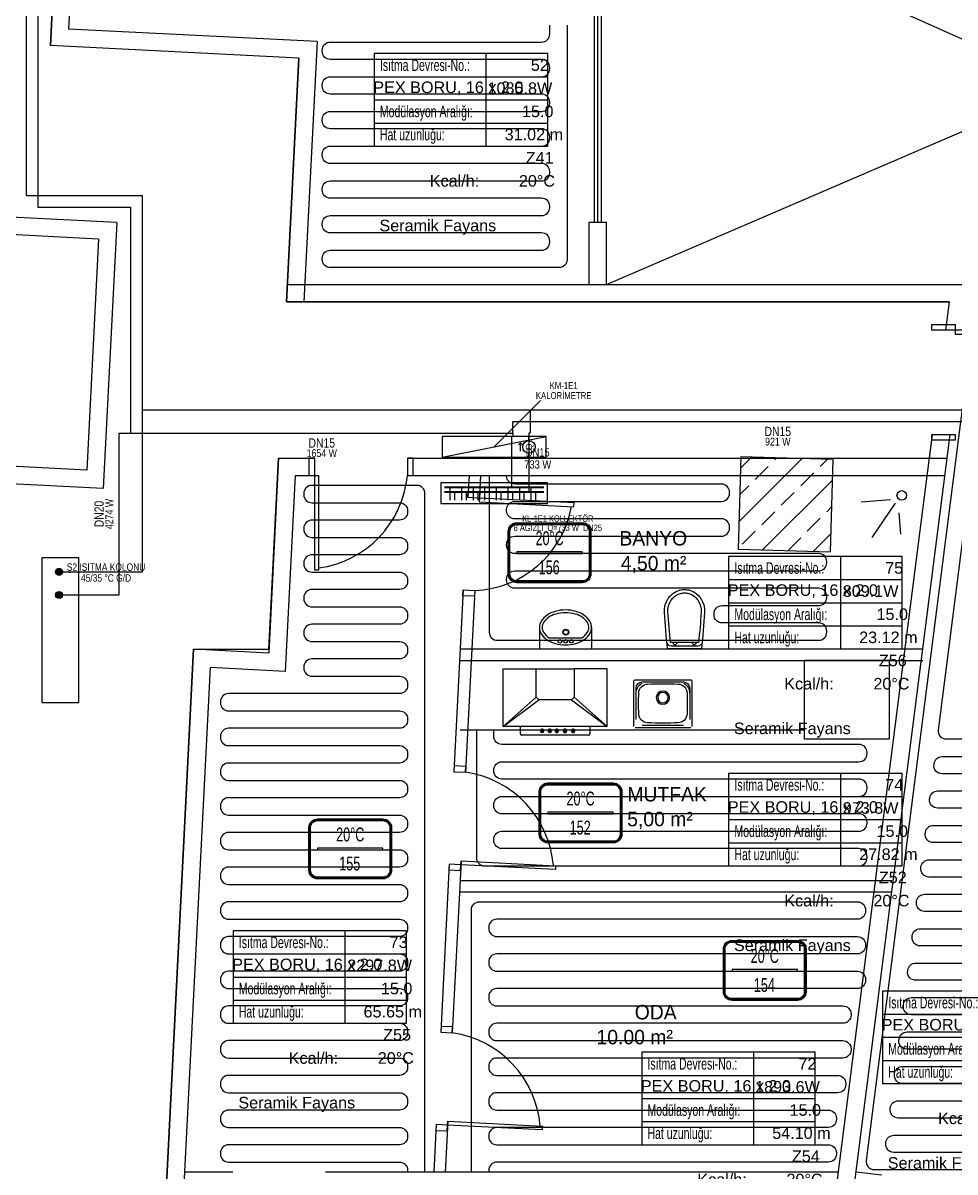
# Model space of a CAD drawing. Header units: centimetres. Extents: x 247996 to 315152, y -468471 to -440326.
# Drawn here: x 285322 to 286127, y -446319 to -445326 of the extents above; entities that cross this region are included whole.
import ezdxf
from ezdxf.enums import TextEntityAlignment as Align

# ---------------------------------------------------------------- set-up
doc = ezdxf.new("R2010")
doc.units = ezdxf.units.CM
doc.linetypes.add('ISITMA DONUS HATTI', pattern=[1.66, 1.57, -0.02, -0.07])
for name, color, linetype in [('SCOTT-MKDU0', 50, 'CONTINUOUS'), ('SCOTT-MTY-ISIKAYBIMAHAL', 2, 'CONTINUOUS'), ('SCOTT-MTY-KALORIMETRE', 6, 'Continuous'), ('SCOTT-MTY-KOLLETÖR', 7, 'CONTINUOUS'), ('SCOTT-MTY-PEX-BORU', 1, 'CONTINUOUS'), ('SCOTT-MTY-RADYATÖR', 2, 'CONTINUOUS'), ('SCOTT-MTY-SAYAC', 3, 'Continuous'), ('SCOTT-MTY-TES-SAFT', 8, 'Continuous'), ('SCOTT-MTY-VANA', 1, 'Continuous')]:
    doc.layers.add(name, color=color, linetype=linetype)
for name, color, linetype, lineweight in [('SCOTT-MTY-ISITMA-CAP', 41, 'CONTINUOUS', 30), ('SCOTT-MTY-ISITMA-DONUS-BORU', 30, 'ISITMA DONUS HATTI', 30), ('SCOTT-MTY-ISITMA-GIDIS-BORU', 10, 'CONTINUOUS', 30)]:
    doc.layers.add(name, color=color, linetype=linetype, lineweight=lineweight)
doc.styles.add('MtXpl_Comic_Sans_MS', font='comic.ttf')
doc.styles.add('MTYCAPLT', font='arial.ttf')
doc.styles.add('ROTAS', font='arial.ttf')

# ---------------------------------------------------------------- blocks, each defined once
blk = doc.blocks.new('T-KOLON-T')
blk.add_hatch(color=7).paths.add_polyline_path([(3, 0), (2.77, 1.15), (2.12, 2.12), (1.15, 2.77), (0, 3), (-1.15, 2.77), (-2.12, 2.12), (-2.77, 1.15), (-3, 0), (-2.77, -1.15), (-2.12, -2.12), (-1.15, -2.77), (0, -3), (1.15, -2.77), (2.12, -2.12), (2.77, -1.15)])
blk.add_circle((0, 0), 3)
blk = doc.blocks.new('T-DOLAP')
blk.add_line((-45, -9), (45, 9))
blk.add_lwpolyline([(-45, -9), (45, -9), (45, 9), (-45, 9)], close=True)
blk = doc.blocks.new('T-KALORIMETRE')
for p, q in [((-10, 0), (-6, 0)), ((6, 0), (10, 0))]:
    blk.add_line(p, q)
blk.add_lwpolyline([(-4, 8), (4, 8), (2, 10), (4, 8), (2, 6)])
blk.add_circle((0, 0), 6)
at = {"style": 'ROTAS'}
blk.add_text('Q', height=6, dxfattribs=at).set_placement((0, 0), align=Align.MIDDLE_CENTER)
blk = doc.blocks.new('MTY-RADYATOR MAHAL0')
at = {"layer": 'SCOTT-MTY-ISIKAYBIMAHAL', "color": 2}
for points in [[(-35.71, 18.44), (-35.71, -18.44, 0.414214), (-28.21, -25.94), (28.21, -25.94, 0.414214), (35.71, -18.44), (35.71, 18.44, 0.414214), (28.21, 25.94), (-28.21, 25.94, 0.414214)], [(-34.21, 18.44), (-34.21, -18.44, 0.414214), (-28.21, -24.44), (28.21, -24.44, 0.414214), (34.21, -18.44), (34.21, 18.44, 0.414214), (28.21, 24.44), (-28.21, 24.44, 0.414214)]]:
    blk.add_lwpolyline(points, format="xyb", close=True, dxfattribs=at)
at = {"layer": 'SCOTT-MTY-ISIKAYBIMAHAL', "color": 4}
for points in [[(-35.21, 18.44), (-35.21, -18.44, 0.414214), (-28.21, -25.44), (28.21, -25.44, 0.414214), (35.21, -18.44), (35.21, 18.44, 0.414214), (28.21, 25.44), (-28.21, 25.44, 0.414214)], [(-34.71, 18.44), (-34.71, -18.44, 0.414214), (-28.21, -24.94), (28.21, -24.94, 0.414214), (34.71, -18.44), (34.71, 18.44, 0.414214), (28.21, 24.94), (-28.21, 24.94, 0.414214)]]:
    blk.add_lwpolyline(points, format="xyb", close=True, dxfattribs=at)
at = {"layer": 'SCOTT-MTY-ISIKAYBIMAHAL', "color": 2}
blk.add_lwpolyline([(-28.21, 0.75), (28.21, 0.75), (28.21, -0.75), (-28.21, -0.75)], close=True, dxfattribs=at)
at = {"layer": 'SCOTT-MTY-ISIKAYBIMAHAL', "color": 1, "style": 'MTYCAPLT', "width": 0.65}
for tag, p in [('MAHAL_001', (-14.86, 29.85)), ('NO_001', (-8.34, 6.72))]:
    blk.add_attdef(tag, p, '', height=12, rotation=359.99998, dxfattribs=at)
at = {"layer": 'SCOTT-MTY-ISIKAYBIMAHAL', "color": 4, "style": 'MTYCAPLT', "width": 0.65}
for tag, p in [('DERECE_001', (-22.83, -18.47)), ('ISIKAYBI_001', (-22.73, -41.1))]:
    blk.add_attdef(tag, p, '', height=12, rotation=359.99998, dxfattribs=at)
blk.add_attdef('ALAN', text='', height=12, rotation=359.99998, dxfattribs=at).set_placement((0, -50), align=Align.MIDDLE_CENTER)
blk = doc.blocks.new('MTY-ETIKET')
at = {"layer": 'SCOTT-MTY-RADYATÖR'}
for p, q in [((2.687, 0), (2.687, 8)), ((-7, 6), (8, 6)), ((-7, 4), (8, 4)), ((-7, 2), (8, 2))]:
    blk.add_line(p, q, dxfattribs=at)
blk.add_lwpolyline([(8, 0), (8, 8), (-7, 8), (-7, 0)], close=True, dxfattribs=at)
at = {"layer": 'SCOTT-MTY-RADYATÖR', "style": 'MTYCAPLT', "width": 0.65}
for s, p in [('Isıtma Devresi-No.:', (-6.5, 7)), ('Modülasyon Aralığı:', (-6.5, 3)), ('Hat uzunluğu:', (-6.5, 1))]:
    blk.add_text(s, height=1, rotation=359.99998, dxfattribs=at).set_placement(p, align=Align.MIDDLE_LEFT)
for tag, p in [('NO1_001', (5.8, 6.5)), ('AR_001', (6.25, 2.5)), ('UZ_001', (6.312, 0.509))]:
    blk.add_attdef(tag, p, '', height=1, rotation=359.99998, dxfattribs=at)
at = {"layer": 'SCOTT-MTY-RADYATÖR', "color": 2, "style": 'MTYCAPLT', "width": 0.65}
for tag, p in [('BORU_001', (-7.069, 4.59)), ('YER_001', (2.898, 4.5))]:
    blk.add_attdef(tag, p, '', height=1, dxfattribs=at)

msp = doc.modelspace()

# ---------------------------------------------------------------- linework, layer by layer
at = {"layer": 'SCOTT-MKDU0', "color": 8, "ltscale": 0.03}
for p, q in [((285402.03, -444230.95), (285345.55, -445345.03)), ((285345.55, -445345.03), (285402.03, -444230.95)), ((285367.84, -445201.67), (285361.29, -445330.81)), ((285826.1, -445551.67), (286638.44, -445201.67)), ((286605.92, -445551.67), (285826.1, -445201.67)), ((285815.6, -445497.83), (285815.6, -445226.15)), ((285818.6, -445497.83), (285818.6, -445226.15)), ((285821.6, -445497.83), (285821.6, -445226.15)), ((285576.01, -445341.69), (285361.29, -445330.81)), ((285560.27, -445355.91), (285345.55, -445345.03)), ((285560.27, -445355.91), (285345.55, -445345.03)), ((285576.01, -445341.69), (285564.61, -445566.67)), ((285560.27, -445355.91), (285549.59, -445566.67)), ((285549.59, -445566.67), (285560.27, -445355.91)), ((285402.87, -445498.13), (285188.15, -445487.24)), ((285402.87, -445498.13), (285391.23, -445727.83)), ((285811.1, -445551.67), (285811.1, -445497.83)), ((285811.1, -445551.67), (285811.1, -445497.83)), ((285811.1, -445551.67), (285811.1, -445497.83)), ((285811.1, -445497.83), (285826.1, -445497.83)), ((285826.1, -445551.67), (285826.1, -445497.83)), ((285826.1, -445551.67), (285826.1, -445497.83)), ((285826.1, -445551.67), (285826.1, -445497.83)), ((285387.13, -445512.35), (285187.39, -445502.22)), ((285387.13, -445512.35), (285377, -445712.09)), ((285550.35, -445551.67), (286605.92, -445551.67)), ((285549.59, -445566.67), (286122.32, -445566.67)), ((286122.32, -445566.67), (285549.59, -445566.67)), ((286119.2, -445591.17), (286122.32, -445566.67)), ((286119.2, -445591.17), (286122.32, -445566.67)), ((285935.71, -447149.56), (286122.84, -445681.17)), ((286096.83, -445766.67), (286107.73, -445681.17)), ((286105.12, -445701.67), (286107.73, -445681.17)), ((285377, -445712.09), (285177.26, -445701.96)), ((285542.74, -445701.67), (285534.2, -445870.25)), ((285534.36, -445866.96), (285542.74, -445701.67)), ((285542.74, -445701.67), (285573.95, -445701.67)), ((285542.74, -445701.67), (285573.95, -445701.67)), ((285653.95, -445701.67), (286120.23, -445701.67)), ((285653.95, -445701.67), (286105.12, -445701.67)), ((285941.95, -445700.52), (285939.66, -445780.49)), ((285940.34, -445756.67), (285994.97, -445702.04)), ((285941.66, -445710.45), (285951.32, -445700.79)), ((286021.91, -445702.81), (285941.95, -445700.52)), ((285971.36, -445703.2), (285973.14, -445701.42)), ((286010.65, -445708.81), (286016.79, -445702.67)), ((286019.62, -445782.78), (286021.91, -445702.81)), ((285391.23, -445727.83), (285176.5, -445716.95)), ((285557, -445716.67), (285548.42, -445885.99)), ((285557, -445716.67), (285577.26, -445716.67)), ((285653.95, -445716.67), (286118.32, -445716.67)), ((285707.2, -445716.67), (285706.23, -445735.75)), ((285717.21, -445716.67), (285716.05, -445739.56)), ((285954.52, -445720.04), (285965.75, -445708.81)), ((285993.81, -445725.65), (286005.04, -445714.43)), ((285941, -445733.56), (285948.91, -445725.65)), ((285960.82, -445781.1), (286021.41, -445720.5)), ((285976.97, -445742.49), (285988.2, -445731.26)), ((286016.26, -445748.1), (286020.75, -445743.62)), ((286071.46, -445737.84), (286046.09, -445739.8)), ((286075.36, -445740.63), (286055.15, -445770.21)), ((285960.13, -445759.33), (285971.36, -445748.1)), ((285999.42, -445764.94), (286010.65, -445753.71)), ((286078.6, -445749.05), (286080.02, -445767.42)), ((285921.16, -447145.02), (286096.83, -445766.67)), ((285943.3, -445776.16), (285954.52, -445764.94)), ((286004.47, -445782.35), (286020.08, -445766.73)), ((285982.64, -445781.72), (285993.81, -445770.55)), ((285939.66, -445780.49), (286019.62, -445782.78)), ((285702.18, -445815.64), (285694.21, -445972.74)), ((285712.17, -445816.15), (285704.2, -445973.25)), ((285768.05, -445848.02), (285768.05, -445866.67)), ((285813.08, -445848.02), (285813.08, -445866.67)), ((285776.51, -445857.04), (285804.61, -445857.04)), ((285469.28, -445866.96), (285411.75, -447001.89)), ((285418.8, -446862.67), (285469.28, -445866.96)), ((285534.2, -445870.25), (285469.28, -445866.96)), ((285469.28, -445866.96), (285534.36, -445866.96)), ((285699.59, -445866.67), (286099.2, -445866.67)), ((285768.05, -445866.67), (285813.08, -445866.67)), ((285483.5, -445882.7), (285426.53, -447006.5)), ((285548.42, -445885.99), (285483.5, -445882.7)), ((285699.59, -445876.67), (286099.2, -445876.67)), ((285736.66, -445883.74), (285765.16, -445883.74)), ((285736.66, -445933.74), (285736.66, -445883.74)), ((285826.66, -445883.74), (285798.16, -445883.74)), ((285826.66, -445933.74), (285826.66, -445883.74)), ((286070.44, -445876.67), (285996.82, -445876.67)), ((285996.82, -445876.67), (285996.82, -445944.36)), ((286070.44, -445944.36), (286070.44, -445876.67)), ((285849.72, -445933.75), (285849.72, -445894.32)), ((285850.72, -445893.32), (285898.72, -445893.32)), ((285856.87, -445895.17), (285892.57, -445895.17)), ((285899.72, -445894.32), (285899.72, -445933.75)), ((285851.57, -445927.6), (285851.57, -445900.47)), ((285897.87, -445900.47), (285897.87, -445927.6)), ((285765.16, -445908.24), (285736.66, -445933.74)), ((285736.66, -445933.74), (285767.66, -445910.74)), ((285795.66, -445910.74), (285826.66, -445933.74)), ((285826.66, -445933.74), (285798.16, -445908.24)), ((285826.66, -445933.74), (285736.66, -445933.74)), ((285751.64, -445940.04), (285751.64, -445933.74)), ((285770.11, -445935.79), (285770.11, -445938.36)), ((285770.11, -445935.79), (285770.72, -445935.79)), ((285770.72, -445935.79), (285770.72, -445938.36)), ((285776.69, -445935.79), (285776.69, -445938.36)), ((285776.69, -445935.79), (285777.31, -445935.79)), ((285777.31, -445935.79), (285777.31, -445938.36)), ((285782.84, -445935.79), (285782.84, -445938.36)), ((285782.84, -445935.79), (285783.46, -445935.79)), ((285783.46, -445935.79), (285783.46, -445938.36)), ((285789.83, -445935.79), (285789.83, -445938.36)), ((285789.83, -445935.79), (285790.45, -445935.79)), ((285790.45, -445935.79), (285790.45, -445938.36)), ((285796.83, -445935.79), (285796.83, -445938.36)), ((285796.83, -445935.79), (285797.45, -445935.79)), ((285797.45, -445935.79), (285797.45, -445938.36)), ((285811.64, -445933.74), (285811.64, -445940.04)), ((285898.72, -445934.75), (285850.72, -445934.75)), ((285892.57, -445932.9), (285856.87, -445932.9)), ((285699.59, -445936.67), (285996.82, -445936.67)), ((285810.64, -445941.04), (285752.64, -445941.04)), ((285770.11, -445938.36), (285770.11, -445938.87)), ((285770.72, -445938.87), (285770.11, -445938.87)), ((285770.72, -445938.36), (285770.72, -445938.87)), ((285776.69, -445938.36), (285776.69, -445938.87)), ((285777.31, -445938.87), (285776.69, -445938.87)), ((285777.31, -445938.36), (285777.31, -445938.87)), ((285782.84, -445938.36), (285782.84, -445938.87)), ((285782.84, -445938.87), (285783.46, -445938.87)), ((285783.46, -445938.36), (285783.46, -445938.87)), ((285789.83, -445938.36), (285789.83, -445938.86)), ((285789.83, -445938.87), (285790.45, -445938.87)), ((285790.45, -445938.36), (285790.45, -445938.87)), ((285796.83, -445938.36), (285796.83, -445938.86)), ((285796.83, -445938.87), (285797.45, -445938.87)), ((285797.45, -445938.36), (285797.45, -445938.87)), ((285996.82, -445944.36), (286070.44, -445944.36)), ((285690.16, -446052.64), (285682.8, -446197.88)), ((285700.32, -446049.84), (285692.79, -446198.38)), ((285699.59, -446066.67), (286072.44, -446066.67)), ((285699.59, -446076.67), (286072.44, -446076.67)), ((285678.75, -446277.77), (285676.67, -446318.79)), ((285688.91, -446274.97), (285686.66, -446319.29)), ((285503.09, -446318.79), (285461.39, -446318.79)), ((286026.46, -446318.79), (285583.09, -446318.79)), ((286063.93, -446321.63), (286041.59, -446318.79))]:
    msp.add_line(p, q, dxfattribs=at)
for points in [[(286107.09, -445591.17), (286107.09, -445586.17), (286127.09, -445586.17), (286127.09, -445591.17), (286107.09, -445591.17)], [(286107.09, -445686.17), (286107.09, -445681.17), (286127.09, -445681.17), (286127.09, -445686.17), (286107.09, -445686.17)], [(285573.95, -445701.67), (285568.95, -445701.67), (285568.95, -445716.67), (285573.95, -445716.67), (285573.95, -445701.67)], [(285658.95, -445701.67), (285653.95, -445701.67), (285653.95, -445716.67), (285658.95, -445716.67), (285658.95, -445701.67)], [(285706.23, -445735.75), (285706.48, -445730.75), (285716.47, -445731.26), (285716.22, -445736.25), (285706.23, -445735.75)], [(285701.93, -445820.64), (285702.18, -445815.64), (285712.17, -445816.15), (285711.91, -445821.14), (285701.93, -445820.64)], [(285694.44, -445967.75), (285694.19, -445972.74), (285704.18, -445973.25), (285704.43, -445968.25), (285694.44, -445967.75)], [(285690.14, -446052.64), (285689.88, -446057.63), (285699.87, -446058.14), (285700.13, -446053.15), (285690.14, -446052.64)], [(285683.03, -446192.88), (285682.78, -446197.87), (285692.76, -446198.38), (285693.02, -446193.39), (285683.03, -446192.88)], [(285678.72, -446277.77), (285678.47, -446282.77), (285688.46, -446283.27), (285688.71, -446278.28), (285678.72, -446277.77)]]:
    msp.add_lwpolyline(points, dxfattribs=at)
for points in [[(286127.09, -445591.17), (286127.09, -445594.49), (286208.96, -445594.49), (286208.96, -445591.17)], [(285573.95, -445716.67), (285577.26, -445716.67), (285577.26, -445798.54), (285573.95, -445798.54)], [(285716.22, -445736.25), (285716.05, -445739.56), (285797.81, -445743.71), (285797.98, -445740.4)], [(285700.13, -446053.15), (285700.29, -446049.84), (285782.06, -446053.98), (285781.89, -446057.29)], [(285688.71, -446278.28), (285688.88, -446274.97), (285770.64, -446279.11), (285770.47, -446282.42)]]:
    msp.add_lwpolyline(points, close=True, dxfattribs=at)
for points in [[(285878.81, -445866.67, -0.01664), (285876.2, -445834.84, -0.351622), (285888.98, -445815.92, -0.068714), (285893.41, -445815.31, -0.068714), (285897.83, -445815.92, -0.351622), (285910.61, -445834.84, -0.01664), (285908, -445866.67)], [(285881.39, -445861.1, -0.016866), (285879.07, -445834.65, -0.351778), (285889.8, -445818.68, -0.068022), (285893.41, -445818.19, -0.068022), (285897.01, -445818.68, -0.351778), (285907.74, -445834.65, -0.016866), (285905.43, -445861.1)]]:
    msp.add_lwpolyline(points, format="xyb", close=True, dxfattribs=at)
msp.add_lwpolyline([(285908.28, -445861.22, -0.389191), (285904.93, -445864.29), (285893.41, -445864.29), (285881.88, -445864.29, -0.389191), (285878.54, -445861.22, -0.389191)], format="xyb", dxfattribs=at)
for centre, radius in [((286081.11, -445733.93, 51), 4.14), ((285790.81, -445852.13), 2.52), ((285790.81, -445852.13), 2.12), ((285785.71, -445860.07), 1.56), ((285790.76, -445860.07), 1.56), ((285795.68, -445860.07), 1.56)]:
    msp.add_circle(centre, radius, dxfattribs=at)
for centre, radius, start, end in [((285565.38, -445708.44), 88.95, 277.67474, 354.69191), ((285708.43, -445727.28), 88.95, 272.40591, 349.42308), ((285788.05, -445857.35), 24.08, 105.51757, 123.83466), ((285788.05, -445857.35), 21.68, 105.51757, 123.83466), ((285790.56, -445866.4), 33.47, 90, 105.51757), ((285790.56, -445866.4), 31.07, 90, 105.51757), ((285790.56, -445866.4), 33.47, 74.48243, 90), ((285790.56, -445866.4), 31.07, 74.48243, 90), ((285793.08, -445857.35), 21.68, 56.16534, 74.48243), ((285793.08, -445857.35), 24.08, 56.16534, 74.48243), ((285778.38, -445848.02), 10.33, 148.28659, 180), ((285784.22, -445851.63), 17.19, 123.83466, 148.28659), ((285778.38, -445848.02), 7.93, 148.28659, 180), ((285784.22, -445851.63), 14.8, 123.83466, 148.28659), ((285796.91, -445851.63), 14.8, 31.71341, 56.16534), ((285796.91, -445851.63), 17.19, 31.71341, 56.16534), ((285802.75, -445848.02), 7.93, 0, 31.71341), ((285802.75, -445848.02), 10.33, 0, 31.71341), ((285778.38, -445848.02), 10.33, 180, 211.71341), ((285784.22, -445844.41), 17.19, 211.71341, 236.16534), ((285778.38, -445848.02), 7.93, 180, 211.71341), ((285784.22, -445844.41), 14.8, 211.71341, 238.62326), ((285796.91, -445844.41), 14.8, 301.37674, 328.28659), ((285796.91, -445844.41), 17.19, 303.83466, 328.28659), ((285802.75, -445848.02), 7.93, 328.28659, 0), ((285802.75, -445848.02), 10.33, 328.28659, 0), ((285788.05, -445838.69), 24.08, 236.16534, 254.48243), ((285790.56, -445829.64), 33.47, 254.48243, 270), ((285790.56, -445829.64), 33.47, 270, 285.51757), ((285793.08, -445838.69), 24.08, 285.51757, 303.83466), ((285885.1, -445861.1), 1.78, 180, 0), ((285901.71, -445861.1), 1.78, 180, 0), ((285770.39, -445937.35), 1.54, 100.57538, 259.46205), ((285770.39, -445937.35), 1.54, 282.6235, 77.37669), ((285776.97, -445937.35), 1.54, 100.57538, 259.46205), ((285776.97, -445937.35), 1.54, 282.6235, 77.37669), ((285783.12, -445937.35), 1.54, 100.57538, 259.46205), ((285783.12, -445937.35), 1.54, 282.6235, 77.37669), ((285790.12, -445937.35), 1.54, 100.57538, 259.46205), ((285790.12, -445937.35), 1.54, 282.6235, 77.37669), ((285797.11, -445937.35), 1.54, 100.57538, 259.46205), ((285797.11, -445937.35), 1.54, 282.6235, 77.37669), ((285752.64, -445940.04), 1, 180, 270), ((285810.64, -445940.04), 1, 270, 0), ((285691.47, -446061.28), 88.95, 4.77256, 81.78973), ((285680.06, -446286.42), 88.95, 4.77256, 81.78973)]:
    msp.add_arc(centre, radius, start, end, dxfattribs=at)
at = {"layer": 'SCOTT-MKDU0', "color": 8, "ltscale": 0.03, "extrusion": (0, 0, -1)}
for centre, major_axis, start_param, end_param in [((285850.72, -445894.32), (0.707, 0.707), 3.926991, 5.497787), ((285856.87, -445900.47), (-3.75, 3.75), 5.497787, 7.068583), ((285861.71, -445904.99), (-7.14, 7.14), 5.524757, 6.541187), ((285892.57, -445900.47), (3.75, 3.75), -0.785398, 0.785398), ((285887.72, -445904.99), (7.14, 7.14), -0.258001, 0.758428), ((285898.72, -445894.32), (0.707, 0.707), -0.785398, 0.785398), ((286185.97, -445913.75), (-234.94, 234.94), 5.470817, 5.524757), ((285861.83, -445905), (-5.66, 5.66), 5.524757, 7.028844), ((285874.72, -446229), (332.25, 0), 4.67265, 4.752129), ((285874.72, -445908.75), (-4.07, 4.07), 3.926991, 10.210176), ((285874.72, -445908.75), (-3.18, 3.18), 3.926991, 10.210176), ((285887.6, -445905), (-5.66, 5.66), 0.825137, 2.329224), ((285563.47, -445913.75), (234.94, 234.94), 0.758428, 0.812368), ((285861.83, -445922.49), (5.66, 5.66), 2.395934, 3.900021), ((285887.6, -445922.49), (5.66, 5.66), 0.812368, 2.316455), ((285874.72, -445598.5), (332.25, 0), 1.531058, 1.610536)]:
    msp.add_ellipse(centre, major_axis=major_axis, ratio=1, start_param=start_param, end_param=end_param, dxfattribs=at)
at = {"layer": 'SCOTT-MKDU0', "color": 8, "ltscale": 0.03, "invisible_edges": 1}
for points in [[(285798.16, -445908.24), (285765.16, -445908.24), (285765.16, -445883.74), (285798.16, -445883.74)], [(285765.16, -445908.24), (285798.16, -445908.24), (285795.66, -445910.74), (285767.66, -445910.74)]]:
    msp.add_3dface(points, dxfattribs=at)
at = {"layer": 'SCOTT-MTY-ISITMA-DONUS-BORU'}
for points in [[(285425, -445660), (285425, -445475), (285325, -445475), (285325, -444195), (285558, -444195)], [(285353, -445800), (285425, -445800), (285425, -445660)], [(285425, -445660), (285760, -445660)], [(285760, -445660), (285760, -445680), (285759, -445680), (285759, -445683)], [(285760, -445660), (286218, -445660), (286218, -445683)], [(285759, -445683), (285759, -445701)], [(285759, -445701), (285759, -445731)], [(285695, -445738), (285695, -445731)], [(285705, -445738), (285705, -445731)], [(285715, -445738), (285715, -445731)], [(285725, -445738), (285725, -445731)], [(285735, -445738), (285735, -445731)], [(285745, -445738), (285745, -445731)], [(285755, -445738), (285755, -445731)], [(285765, -445738), (285765, -445731)]]:
    msp.add_lwpolyline(points, dxfattribs=at)
at = {"layer": 'SCOTT-MTY-ISITMA-DONUS-BORU', "const_width": 1.6}
msp.add_lwpolyline([(285686, -445731), (285772, -445731)], dxfattribs=at)
at = {"layer": 'SCOTT-MTY-ISITMA-GIDIS-BORU'}
for points in [[(285415, -445680), (285415, -445485), (285335, -445485), (285335, -444211), (285575, -444211)], [(285745, -445680), (285745, -445670), (286203, -445670), (286203, -445683)], [(285353, -445820), (285405, -445820), (285405, -445680), (285415, -445680)], [(285415, -445680), (285745, -445680)], [(285745, -445680), (285745, -445683), (285744, -445683)], [(285744, -445683), (285744, -445701)], [(285744, -445701), (285744, -445727)], [(285691, -445738), (285691, -445727)], [(285701, -445738), (285701, -445727)], [(285711, -445738), (285711, -445727)], [(285721, -445738), (285721, -445727)], [(285731, -445738), (285731, -445727)], [(285741, -445738), (285741, -445727)], [(285751, -445738), (285751, -445727)], [(285761, -445738), (285761, -445727)]]:
    msp.add_lwpolyline(points, dxfattribs=at)
at = {"layer": 'SCOTT-MTY-ISITMA-GIDIS-BORU', "const_width": 1.6}
msp.add_lwpolyline([(285686, -445727), (285772, -445727)], dxfattribs=at)
at = {"layer": 'SCOTT-MTY-KALORIMETRE'}
msp.add_line((285729, -445692), (285769, -445652), dxfattribs=at)
at = {"layer": 'SCOTT-MTY-KOLLETÖR'}
msp.add_lwpolyline([(285683, -445741), (285775, -445741), (285775, -445723), (285683, -445723)], close=True, dxfattribs=at)
at = {"layer": 'SCOTT-MTY-PEX-BORU'}
for points in [[(285791.96, -445327.34), (285791.96, -445530.01, -0.414214), (285784.96, -445537.01), (285587.39, -445537.01, -0.414214), (285580.39, -445530.01), (285580.39, -445529.01, -0.414214), (285587.39, -445522.01), (285769.96, -445522.01, 0.414214), (285776.96, -445515.01), (285776.96, -445514.01, 0.414214), (285769.96, -445507.01), (285587.39, -445507.01, -0.414214), (285580.39, -445500.01), (285580.39, -445499.01, -0.414214), (285587.39, -445492.01), (285769.96, -445492.01, 0.414214), (285776.96, -445485.01), (285776.96, -445484.01, 0.414214), (285769.96, -445477.01), (285587.39, -445477.01, -0.414214), (285580.39, -445470.01), (285580.39, -445469.01, -0.414214), (285587.39, -445462.01), (285769.96, -445462.01, 0.414214), (285776.96, -445455.01), (285776.96, -445454.01, 0.414214), (285769.96, -445447.01), (285587.39, -445447.01, -0.414214), (285580.39, -445440.01), (285580.39, -445439.01, -0.414214), (285587.39, -445432.01), (285769.96, -445432.01, 0.414214), (285776.96, -445425.01), (285776.96, -445424.01, 0.414214), (285769.96, -445417.01), (285587.39, -445417.01, -0.414214), (285580.39, -445410.01), (285580.39, -445409.01, -0.414214), (285587.39, -445402.01), (285769.96, -445402.01, 0.414214), (285776.96, -445395.01), (285776.96, -445394.01, 0.414214), (285769.96, -445387.01), (285587.39, -445387.01, -0.414214), (285580.39, -445380.01), (285580.39, -445379.01, -0.414214), (285587.39, -445372.01), (285769.96, -445372.01, 0.414214), (285776.96, -445365.01), (285776.96, -445364.01, 0.414214), (285769.96, -445357.01), (285587.39, -445357.01, -0.414214), (285580.39, -445350.01), (285580.39, -445349.01, -0.414214), (285587.39, -445342.01), (285769.96, -445342.01, 0.414214), (285776.96, -445335.01), (285776.96, -445327.34)], [(286144.94, -445566.67), (286050.35, -446308.87, 0.451847), (286057.29, -446316.75), (286179.39, -446316.75, 0.377556)], [(286225.02, -445944.76), (286119.7, -445944.76, -0.451847), (286112.76, -445936.88), (286159.94, -445566.67)], [(285724.71, -445716.67), (285724.71, -445852.17, 0.414214), (285731.71, -445859.17), (286009.34, -445859.17, 0.414214), (286016.34, -445852.17), (286016.34, -445851.17, 0.414214), (286009.34, -445844.17), (285925.89, -445844.17, -0.414214), (285918.89, -445837.17), (285918.89, -445836.17, -0.414214), (285925.89, -445829.17), (286009.34, -445829.17, 0.414214), (286016.34, -445822.17), (286016.34, -445821.17, 0.414214), (286009.34, -445814.17), (285746.71, -445814.17, -0.414214), (285739.71, -445807.17), (285739.71, -445806.17, -0.414214), (285746.71, -445799.17), (286009.34, -445799.17, 0.414214), (286016.34, -445792.17), (286016.34, -445791.17, 0.414214), (286009.34, -445784.17), (285746.71, -445784.17, -0.414214), (285739.71, -445777.17), (285739.71, -445776.17, -0.414214), (285746.71, -445769.17), (285925.32, -445769.17, 0.414214), (285932.32, -445762.17), (285932.32, -445761.17, 0.414214), (285925.32, -445754.17), (285746.71, -445754.17, -0.414214), (285739.71, -445747.17), (285739.71, -445746.17, -0.414214), (285746.71, -445739.17), (285925.32, -445739.17, 0.414214), (285932.32, -445732.17), (285932.32, -445731.17, 0.414214), (285925.32, -445724.17), (285746.71, -445724.17, -0.414214), (285739.71, -445717.17), (285739.71, -445716.67)], [(285669.17, -446318.79), (285669.17, -445732.23, 0.414214), (285662.17, -445725.23), (285571.5, -445725.23, 0.414214), (285564.5, -445732.23), (285564.5, -445733.23, 0.414214), (285571.5, -445740.23), (285647.17, -445740.23, -0.414214), (285654.17, -445747.23), (285654.17, -445748.23, -0.414214), (285647.17, -445755.23), (285571.5, -445755.23, 0.414214), (285564.5, -445762.23), (285564.5, -445763.23, 0.414214), (285571.5, -445770.23), (285647.17, -445770.23, -0.414214), (285654.17, -445777.23), (285654.17, -445778.23, -0.414214), (285647.17, -445785.23), (285571.5, -445785.23, 0.414214), (285564.5, -445792.23), (285564.5, -445793.23, 0.414214), (285571.5, -445800.23), (285647.17, -445800.23, -0.414214), (285654.17, -445807.23), (285654.17, -445808.23, -0.414214), (285647.17, -445815.23), (285571.5, -445815.23, 0.414214), (285564.5, -445822.23), (285564.5, -445823.23, 0.414214), (285571.5, -445830.23), (285647.17, -445830.23, -0.414214), (285654.17, -445837.23), (285654.17, -445838.23, -0.414214), (285647.17, -445845.23), (285571.5, -445845.23, 0.414214), (285564.5, -445852.23), (285564.5, -445853.23, 0.414214), (285571.5, -445860.23), (285647.17, -445860.23, -0.414214), (285654.17, -445867.23), (285654.17, -445868.23, -0.414214), (285647.17, -445875.23), (285571.5, -445875.23, 0.414214), (285564.5, -445882.23), (285564.5, -445883.23, 0.414214), (285571.5, -445890.23), (285647.17, -445890.23, -0.414214), (285654.17, -445897.23), (285654.17, -445898.23, -0.414214), (285647.17, -445905.23), (285499.48, -445905.23, 0.414214), (285492.48, -445912.23), (285492.48, -445913.23, 0.414214), (285499.48, -445920.23), (285647.17, -445920.23, -0.414214), (285654.17, -445927.23), (285654.17, -445928.23, -0.414214), (285647.17, -445935.23), (285499.48, -445935.23, 0.414214), (285492.48, -445942.23), (285492.48, -445943.23, 0.414214), (285499.48, -445950.23), (285647.17, -445950.23, -0.414214), (285654.17, -445957.23), (285654.17, -445958.23, -0.414214), (285647.17, -445965.23), (285499.48, -445965.23, 0.414214), (285492.48, -445972.23), (285492.48, -445973.23, 0.414214), (285499.48, -445980.23), (285647.17, -445980.23, -0.414214), (285654.17, -445987.23), (285654.17, -445988.23, -0.414214), (285647.17, -445995.23), (285499.48, -445995.23, 0.414214), (285492.48, -446002.23), (285492.48, -446003.23, 0.414214), (285499.48, -446010.23), (285647.17, -446010.23, -0.414214), (285654.17, -446017.23), (285654.17, -446018.23, -0.414214), (285647.17, -446025.23), (285499.48, -446025.23, 0.414214), (285492.48, -446032.23), (285492.48, -446033.23, 0.414214), (285499.48, -446040.23), (285647.17, -446040.23, -0.414214), (285654.17, -446047.23), (285654.17, -446048.23, -0.414214), (285647.17, -446055.23), (285499.48, -446055.23, 0.414214), (285492.48, -446062.23), (285492.48, -446063.23, 0.414214), (285499.48, -446070.23), (285647.17, -446070.23, -0.414214), (285654.17, -446077.23), (285654.17, -446078.23, -0.414214), (285647.17, -446085.23), (285499.48, -446085.23, 0.414214), (285492.48, -446092.23), (285492.48, -446093.23, 0.414214), (285499.48, -446100.23), (285647.17, -446100.23, -0.414214), (285654.17, -446107.23), (285654.17, -446108.23, -0.414214), (285647.17, -446115.23), (285499.48, -446115.23, 0.414214), (285492.48, -446122.23), (285492.48, -446123.23, 0.414214), (285499.48, -446130.23), (285647.17, -446130.23, -0.414214), (285654.17, -446137.23), (285654.17, -446138.23, -0.414214), (285647.17, -446145.23), (285499.48, -446145.23, 0.414214), (285492.48, -446152.23), (285492.48, -446153.23, 0.414214), (285499.48, -446160.23), (285647.17, -446160.23, -0.414214), (285654.17, -446167.23), (285654.17, -446168.23, -0.414214), (285647.17, -446175.23), (285499.48, -446175.23, 0.414214), (285492.48, -446182.23), (285492.48, -446183.23, 0.414214), (285499.48, -446190.23), (285647.17, -446190.23, -0.414214), (285654.17, -446197.23), (285654.17, -446198.23, -0.414214), (285647.17, -446205.23), (285499.48, -446205.23, 0.414214), (285492.48, -446212.23), (285492.48, -446213.23, 0.414214), (285499.48, -446220.23), (285647.17, -446220.23, -0.414214), (285654.17, -446227.23), (285654.17, -446228.23, -0.414214), (285647.17, -446235.23), (285499.48, -446235.23, 0.414214), (285492.48, -446242.23), (285492.48, -446243.23, 0.414214), (285499.48, -446250.23), (285647.17, -446250.23, -0.414214), (285654.17, -446257.23), (285654.17, -446258.23, -0.414214), (285647.17, -446265.23), (285499.48, -446265.23, 0.414214), (285492.48, -446272.23), (285492.48, -446273.23, 0.414214), (285499.48, -446280.23), (285647.17, -446280.23, -0.414214), (285654.17, -446287.23), (285654.17, -446288.23, -0.414214), (285647.17, -446295.23), (285499.48, -446295.23, 0.414214), (285492.48, -446302.23), (285492.48, -446303.23, 0.414214), (285499.48, -446310.23), (285647.17, -446310.23, -0.414214), (285654.17, -446317.23), (285654.17, -446318.79)], [(285713.56, -445936.67), (285713.56, -446047.17, 0.414214), (285720.56, -446054.17), (286044.1, -446054.17, 0.414214), (286051.1, -446047.17), (286051.1, -446046.17, 0.414214), (286044.1, -446039.17), (285735.56, -446039.17, -0.414214), (285728.56, -446032.17), (285728.56, -446031.17, -0.414214), (285735.56, -446024.17), (286044.1, -446024.17, 0.414214), (286051.1, -446017.17), (286051.1, -446016.17, 0.414214), (286044.1, -446009.17), (285735.56, -446009.17, -0.414214), (285728.56, -446002.17), (285728.56, -446001.17, -0.414214), (285735.56, -445994.17), (286044.1, -445994.17, 0.414214), (286051.1, -445987.17), (286051.1, -445986.17, 0.414214), (286044.1, -445979.17), (285735.56, -445979.17, -0.414214), (285728.56, -445972.17), (285728.56, -445971.17, -0.414214), (285735.56, -445964.17), (286044.1, -445964.17, 0.414214), (286051.1, -445957.17), (286051.1, -445956.17, 0.414214), (286044.1, -445949.17), (285735.56, -445949.17, -0.414214), (285728.56, -445942.17), (285728.56, -445936.67)], [(286221.22, -445974.52), (286115.91, -445974.52, -0.451847), (286108.96, -445966.64), (286109.08, -445965.76, -0.377556), (286116.02, -445959.64), (286224.9, -445959.64, 0.377556)], [(286217.43, -446004.28), (286112.12, -446004.28, -0.451847), (286105.17, -445996.4), (286105.28, -445995.52, -0.377556), (286112.23, -445989.4), (286221.11, -445989.4, 0.377556)], [(286213.64, -446034.04), (286108.32, -446034.04, -0.451847), (286101.38, -446026.15), (286101.49, -446025.27, -0.377556), (286108.43, -446019.16), (286217.32, -446019.16, 0.377556)], [(286209.85, -446063.8), (286104.53, -446063.8, -0.451847), (286097.59, -446055.91), (286097.7, -446055.03, -0.377556), (286104.64, -446048.92), (286213.53, -446048.92, 0.377556)], [(286206.05, -446093.56), (286100.74, -446093.56, -0.451847), (286093.79, -446085.67), (286093.91, -446084.79, -0.377556), (286100.85, -446078.68), (286209.73, -446078.68, 0.377556)], [(285709.22, -446318.79), (285709.22, -446092.23, -0.414214), (285716.22, -446085.23), (286042.82, -446085.23, -0.414214), (286049.82, -446092.23), (286049.82, -446093.23, -0.414214), (286042.82, -446100.23), (285731.22, -446100.23, 0.414214), (285724.22, -446107.23), (285724.22, -446108.23, 0.414214), (285731.22, -446115.23), (286042.82, -446115.23, -0.414214), (286049.82, -446122.23), (286049.82, -446123.23, -0.414214), (286042.82, -446130.23), (285731.22, -446130.23, 0.414214), (285724.22, -446137.23), (285724.22, -446138.23, 0.414214), (285731.22, -446145.23), (286042.82, -446145.23, -0.414214), (286049.82, -446152.23), (286049.82, -446153.23, -0.414214), (286042.82, -446160.23), (285731.22, -446160.23, 0.414214), (285724.22, -446167.23), (285724.22, -446168.23, 0.414214), (285731.22, -446175.23), (286030.24, -446175.23, -0.414214), (286037.24, -446182.23), (286037.24, -446183.23, -0.414214), (286030.24, -446190.23), (285731.22, -446190.23, 0.414214), (285724.22, -446197.23), (285724.22, -446198.23, 0.414214), (285731.22, -446205.23), (286030.24, -446205.23, -0.414214), (286037.24, -446212.23), (286037.24, -446213.23, -0.414214), (286030.24, -446220.23), (285731.22, -446220.23, 0.414214), (285724.22, -446227.23), (285724.22, -446228.23, 0.414214), (285731.22, -446235.23), (286025.66, -446235.23, -0.414214), (286032.66, -446242.23), (286032.66, -446243.23, -0.414214), (286025.66, -446250.23), (285731.22, -446250.23, 0.414214), (285724.22, -446257.23), (285724.22, -446258.23, 0.414214), (285731.22, -446265.23), (286017.65, -446265.23, -0.414214), (286024.65, -446272.23), (286024.65, -446273.23, -0.414214), (286017.65, -446280.23), (285731.22, -446280.23, 0.414214), (285724.22, -446287.23), (285724.22, -446288.23, 0.414214), (285731.22, -446295.23), (286017.65, -446295.23, -0.414214), (286024.65, -446302.23), (286024.65, -446303.23, -0.414214), (286017.65, -446310.23), (285731.22, -446310.23, 0.414214), (285724.22, -446317.23), (285724.22, -446318.79)], [(286202.26, -446123.32), (286096.94, -446123.32, -0.451847), (286090, -446115.43), (286090.11, -446114.55, -0.377556), (286097.06, -446108.44), (286205.94, -446108.44, 0.377556)], [(286198.47, -446153.08), (286093.15, -446153.08, -0.451847), (286086.21, -446145.19), (286086.32, -446144.31, -0.377556), (286093.26, -446138.2), (286202.15, -446138.2, 0.377556)], [(286194.68, -446182.84), (286089.36, -446182.84, -0.451847), (286082.42, -446174.95), (286082.53, -446174.07, -0.377556), (286089.47, -446167.96), (286198.36, -446167.96, 0.377556)], [(286190.88, -446212.6), (286085.57, -446212.6, -0.451847), (286078.62, -446204.71), (286078.74, -446203.83, -0.377556), (286085.68, -446197.72), (286194.56, -446197.72, 0.377556)], [(286187.09, -446242.35), (286081.77, -446242.35, -0.451847), (286074.83, -446234.47), (286074.94, -446233.59, -0.377556), (286081.89, -446227.47), (286190.77, -446227.47, 0.377556)], [(286183.3, -446272.11), (286077.98, -446272.11, -0.451847), (286071.04, -446264.23), (286071.15, -446263.35, -0.377556), (286078.09, -446257.23), (286186.98, -446257.23, 0.377556)], [(286179.51, -446301.87), (286074.19, -446301.87, -0.451847), (286067.25, -446293.99), (286067.36, -446293.11, -0.377556), (286074.3, -446286.99), (286183.19, -446286.99, 0.377556)]]:
    msp.add_lwpolyline(points, format="xyb", dxfattribs=at)
at = {"layer": 'SCOTT-MTY-TES-SAFT'}
msp.add_lwpolyline([(285338, -445913), (285370, -445913), (285370, -445788), (285338, -445788)], close=True, dxfattribs=at)

# ---------------------------------------------------------------- block references
at = {"layer": 'SCOTT-MTY-ISITMA-DONUS-BORU'}
msp.add_blockref('T-KOLON-T', (285353, -445800), dxfattribs=at)
at = {"layer": 'SCOTT-MTY-ISITMA-GIDIS-BORU'}
msp.add_blockref('T-KOLON-T', (285353, -445820), dxfattribs=at)
at = {"layer": 'SCOTT-MTY-KALORIMETRE', "xscale": 0.9, "yscale": 0.9, "rotation": 90}
msp.add_blockref('T-KALORIMETRE', (285759, -445692), dxfattribs=at)
at = {"layer": 'SCOTT-MTY-SAYAC'}
msp.add_blockref('T-DOLAP', (285729, -445692), dxfattribs=at)
at = {"layer": 'SCOTT-MTY-VANA'}
ref = msp.add_blockref('MTY-ETIKET', (285695.22, -445432.01), dxfattribs=dict(at, xscale=10, yscale=10))
ref.add_attrib('UZ_001', '31.02 m', (285738, -445426.94), dxfattribs={"layer": 'SCOTT-MTY-RADYATÖR', "height": 10, "rotation": 359.99998, "style": 'MTYCAPLT'})
ref.add_attrib('AR_001', '15.0', (285752.98, -445406.94), dxfattribs={"layer": 'SCOTT-MTY-RADYATÖR', "height": 10, "rotation": 359.99998, "style": 'MTYCAPLT'})
ref.add_attrib('NO1_001', '52', (285760.6, -445366.94), dxfattribs={"layer": 'SCOTT-MTY-RADYATÖR', "height": 10, "rotation": 359.99998, "style": 'MTYCAPLT'})
ref.add_attrib('BORU_001', 'PEX BORU, 16 x 2.0', (285624.53, -445386.11), dxfattribs={"layer": 'SCOTT-MTY-RADYATÖR', "height": 10, "style": 'MTYCAPLT'})
ref.add_attrib('NO_001', 'Z41', (285756.24, -445447.03), dxfattribs={"layer": 'SCOTT-MTY-RADYATÖR', "height": 10, "style": 'MTYCAPLT'})
ref.add_attrib('DERECE_001', '20%%DC', (285750.29, -445467.01), dxfattribs={"layer": 'SCOTT-MTY-RADYATÖR', "height": 10, "style": 'MTYCAPLT'})
ref.add_attrib('KCAL/H:_001', 'Kcal/h:', (285673.3, -445467.01), dxfattribs={"layer": 'SCOTT-MTY-RADYATÖR', "height": 10, "style": 'MTYCAPLT'})
ref.add_attrib('MALZEMECINSI_001', 'Seramik Fayans', (285629.82, -445505.62), dxfattribs={"layer": 'SCOTT-MTY-RADYATÖR', "height": 10, "style": 'MTYCAPLT'})
ref.add_attrib('YER_001', '1085.8W', (285723.24, -445386.94), dxfattribs={"layer": 'SCOTT-MTY-RADYATÖR', "height": 10, "style": 'MTYCAPLT'})
ref = msp.add_blockref('MTY-RADYATOR MAHAL0', (285776.81, -445783.42), dxfattribs=dict(at, xscale=-1, rotation=180))
ref.add_attrib('DERECE_001', '20%%DC', (285764.69, -445776.95), dxfattribs={"layer": 'SCOTT-MTY-ISIKAYBIMAHAL', "color": 4, "height": 12, "rotation": 0.00002, "style": 'MTYCAPLT', "width": 0.65})
ref.add_attrib('NO_001', '156', (285767.38, -445802.06), dxfattribs={"layer": 'SCOTT-MTY-ISIKAYBIMAHAL', "color": 1, "height": 12, "rotation": 0.00002, "style": 'MTYCAPLT', "width": 0.65})
ref = msp.add_blockref('MTY-ETIKET', (286001.51, -445866.67), dxfattribs=dict(at, xscale=10, yscale=10))
ref.add_attrib('UZ_001', '23.12 m', (286044.28, -445861.6), dxfattribs={"layer": 'SCOTT-MTY-RADYATÖR', "height": 10, "rotation": 359.99998, "style": 'MTYCAPLT'})
ref.add_attrib('AR_001', '15.0', (286059.27, -445841.6), dxfattribs={"layer": 'SCOTT-MTY-RADYATÖR', "height": 10, "rotation": 359.99998, "style": 'MTYCAPLT'})
ref.add_attrib('NO1_001', '75', (286066.77, -445801.58), dxfattribs={"layer": 'SCOTT-MTY-RADYATÖR', "height": 10, "rotation": 359.99998, "style": 'MTYCAPLT'})
ref.add_attrib('BORU_001', 'PEX BORU, 16 x 2.0', (285930.82, -445820.77), dxfattribs={"layer": 'SCOTT-MTY-RADYATÖR', "height": 10, "style": 'MTYCAPLT'})
ref.add_attrib('NO_001', 'Z56', (286061.28, -445881.6), dxfattribs={"layer": 'SCOTT-MTY-RADYATÖR', "height": 10, "style": 'MTYCAPLT'})
ref.add_attrib('DERECE_001', '20%%DC', (286056.58, -445901.67), dxfattribs={"layer": 'SCOTT-MTY-RADYATÖR', "height": 10, "style": 'MTYCAPLT'})
ref.add_attrib('KCAL/H:_001', 'Kcal/h:', (285979.58, -445901.67), dxfattribs={"layer": 'SCOTT-MTY-RADYATÖR', "height": 10, "style": 'MTYCAPLT'})
ref.add_attrib('MALZEMECINSI_001', 'Seramik Fayans', (285936.1, -445940.28), dxfattribs={"layer": 'SCOTT-MTY-RADYATÖR', "height": 10, "style": 'MTYCAPLT'})
ref.add_attrib('YER_001', '809.1W', (286030.14, -445821.6), dxfattribs={"layer": 'SCOTT-MTY-RADYATÖR', "height": 10, "style": 'MTYCAPLT'})
ref = msp.add_blockref('MTY-ETIKET', (286001.51, -446054.17), dxfattribs=dict(at, xscale=10, yscale=10))
ref.add_attrib('UZ_001', '27.82 m', (286044.28, -446049.1), dxfattribs={"layer": 'SCOTT-MTY-RADYATÖR', "height": 10, "rotation": 359.99998, "style": 'MTYCAPLT'})
ref.add_attrib('AR_001', '15.0', (286059.27, -446029.1), dxfattribs={"layer": 'SCOTT-MTY-RADYATÖR', "height": 10, "rotation": 359.99998, "style": 'MTYCAPLT'})
ref.add_attrib('NO1_001', '74', (286066.85, -445989.17), dxfattribs={"layer": 'SCOTT-MTY-RADYATÖR', "height": 10, "rotation": 359.99998, "style": 'MTYCAPLT'})
ref.add_attrib('BORU_001', 'PEX BORU, 16 x 2.0', (285930.82, -446008.27), dxfattribs={"layer": 'SCOTT-MTY-RADYATÖR', "height": 10, "style": 'MTYCAPLT'})
ref.add_attrib('NO_001', 'Z52', (286061.34, -446069.1), dxfattribs={"layer": 'SCOTT-MTY-RADYATÖR', "height": 10, "style": 'MTYCAPLT'})
ref.add_attrib('DERECE_001', '20%%DC', (286056.58, -446089.17), dxfattribs={"layer": 'SCOTT-MTY-RADYATÖR', "height": 10, "style": 'MTYCAPLT'})
ref.add_attrib('KCAL/H:_001', 'Kcal/h:', (285979.58, -446089.17), dxfattribs={"layer": 'SCOTT-MTY-RADYATÖR', "height": 10, "style": 'MTYCAPLT'})
ref.add_attrib('MALZEMECINSI_001', 'Seramik Fayans', (285936.1, -446127.78), dxfattribs={"layer": 'SCOTT-MTY-RADYATÖR', "height": 10, "style": 'MTYCAPLT'})
ref.add_attrib('YER_001', '973.8W', (286030.13, -446009.1), dxfattribs={"layer": 'SCOTT-MTY-RADYATÖR', "height": 10, "style": 'MTYCAPLT'})
ref = msp.add_blockref('MTY-RADYATOR MAHAL0', (285803.54, -446008.42), dxfattribs=dict(at, xscale=-1, rotation=180))
ref.add_attrib('DERECE_001', '20%%DC', (285791.43, -446001.95), dxfattribs={"layer": 'SCOTT-MTY-ISIKAYBIMAHAL', "color": 4, "height": 12, "rotation": 0.00002, "style": 'MTYCAPLT', "width": 0.65})
ref.add_attrib('NO_001', '152', (285794.15, -446027.06), dxfattribs={"layer": 'SCOTT-MTY-ISIKAYBIMAHAL', "color": 1, "height": 12, "rotation": 0.00002, "style": 'MTYCAPLT', "width": 0.65})
ref = msp.add_blockref('MTY-RADYATOR MAHAL0', (285604.56, -446039.48), dxfattribs=dict(at, xscale=-1, rotation=180))
ref.add_attrib('DERECE_001', '20%%DC', (285592.44, -446033.01), dxfattribs={"layer": 'SCOTT-MTY-ISIKAYBIMAHAL', "color": 4, "height": 12, "rotation": 0.00002, "style": 'MTYCAPLT', "width": 0.65})
ref.add_attrib('NO_001', '155', (285595.09, -446058.12), dxfattribs={"layer": 'SCOTT-MTY-ISIKAYBIMAHAL', "color": 1, "height": 12, "rotation": 0.00002, "style": 'MTYCAPLT', "width": 0.65})
ref = msp.add_blockref('MTY-ETIKET', (285573.32, -446190.23), dxfattribs=dict(at, xscale=10, yscale=10))
ref.add_attrib('UZ_001', '65.65 m', (285616.1, -446185.16), dxfattribs={"layer": 'SCOTT-MTY-RADYATÖR', "height": 10, "rotation": 359.99998, "style": 'MTYCAPLT'})
ref.add_attrib('AR_001', '15.0', (285631.09, -446165.16), dxfattribs={"layer": 'SCOTT-MTY-RADYATÖR', "height": 10, "rotation": 359.99998, "style": 'MTYCAPLT'})
ref.add_attrib('NO1_001', '73', (285638.64, -446125.16), dxfattribs={"layer": 'SCOTT-MTY-RADYATÖR', "height": 10, "rotation": 359.99998, "style": 'MTYCAPLT'})
ref.add_attrib('BORU_001', 'PEX BORU, 16 x 2.0', (285502.63, -446144.33), dxfattribs={"layer": 'SCOTT-MTY-RADYATÖR', "height": 10, "style": 'MTYCAPLT'})
ref.add_attrib('NO_001', 'Z55', (285633.04, -446205.14), dxfattribs={"layer": 'SCOTT-MTY-RADYATÖR', "height": 10, "style": 'MTYCAPLT'})
ref.add_attrib('DERECE_001', '20%%DC', (285628.39, -446225.23), dxfattribs={"layer": 'SCOTT-MTY-RADYATÖR', "height": 10, "style": 'MTYCAPLT'})
ref.add_attrib('KCAL/H:_001', 'Kcal/h:', (285551.4, -446225.23), dxfattribs={"layer": 'SCOTT-MTY-RADYATÖR', "height": 10, "style": 'MTYCAPLT'})
ref.add_attrib('MALZEMECINSI_001', 'Seramik Fayans', (285507.92, -446263.84), dxfattribs={"layer": 'SCOTT-MTY-RADYATÖR', "height": 10, "style": 'MTYCAPLT'})
ref.add_attrib('YER_001', '2297.8W', (285602.06, -446145.16), dxfattribs={"layer": 'SCOTT-MTY-RADYATÖR', "height": 10, "style": 'MTYCAPLT'})
ref = msp.add_blockref('MTY-RADYATOR MAHAL0', (285962.7, -446144.48), dxfattribs=dict(at, xscale=-1, rotation=180))
ref.add_attrib('DERECE_001', '20%%DC', (285950.58, -446138.01), dxfattribs={"layer": 'SCOTT-MTY-ISIKAYBIMAHAL', "color": 4, "height": 12, "rotation": 0.00002, "style": 'MTYCAPLT', "width": 0.65})
ref.add_attrib('NO_001', '154', (285953.28, -446163.12), dxfattribs={"layer": 'SCOTT-MTY-ISIKAYBIMAHAL', "color": 1, "height": 12, "rotation": 0.00002, "style": 'MTYCAPLT', "width": 0.65})
ref = msp.add_blockref('MTY-ETIKET', (286134.43, -446242.35), dxfattribs=dict(at, xscale=10, yscale=10))
ref.add_attrib('UZ_001', '45.15 m', (286177.21, -446237.29), dxfattribs={"layer": 'SCOTT-MTY-RADYATÖR', "height": 10, "rotation": 359.99998, "style": 'MTYCAPLT'})
ref.add_attrib('AR_001', '15.0', (286192.19, -446217.29), dxfattribs={"layer": 'SCOTT-MTY-RADYATÖR', "height": 10, "rotation": 359.99998, "style": 'MTYCAPLT'})
ref.add_attrib('NO1_001', '77', (286199.74, -446177.35), dxfattribs={"layer": 'SCOTT-MTY-RADYATÖR', "height": 10, "rotation": 359.99998, "style": 'MTYCAPLT'})
ref.add_attrib('BORU_001', 'PEX BORU, 16 x 2.0', (286063.74, -446196.45), dxfattribs={"layer": 'SCOTT-MTY-RADYATÖR', "height": 10, "style": 'MTYCAPLT'})
ref.add_attrib('NO_001', 'Z60', (286194.22, -446257.29), dxfattribs={"layer": 'SCOTT-MTY-RADYATÖR', "height": 10, "style": 'MTYCAPLT'})
ref.add_attrib('DERECE_001', '20%%DC', (286189.5, -446277.35), dxfattribs={"layer": 'SCOTT-MTY-RADYATÖR', "height": 10, "style": 'MTYCAPLT'})
ref.add_attrib('KCAL/H:_001', 'Kcal/h:', (286112.51, -446277.35), dxfattribs={"layer": 'SCOTT-MTY-RADYATÖR', "height": 10, "style": 'MTYCAPLT'})
ref.add_attrib('MALZEMECINSI_001', 'Seramik Fayans', (286069.02, -446315.97), dxfattribs={"layer": 'SCOTT-MTY-RADYATÖR', "height": 10, "style": 'MTYCAPLT'})
ref.add_attrib('YER_001', '1580.2W', (286162.45, -446197.29), dxfattribs={"layer": 'SCOTT-MTY-RADYATÖR', "height": 10, "style": 'MTYCAPLT'})
ref = msp.add_blockref('MTY-ETIKET', (285926.38, -446295.23), dxfattribs=dict(at, xscale=10, yscale=10))
ref.add_attrib('UZ_001', '54.10 m', (285969.16, -446290.16), dxfattribs={"layer": 'SCOTT-MTY-RADYATÖR', "height": 10, "rotation": 359.99998, "style": 'MTYCAPLT'})
ref.add_attrib('AR_001', '15.0', (285984.14, -446270.16), dxfattribs={"layer": 'SCOTT-MTY-RADYATÖR', "height": 10, "rotation": 359.99998, "style": 'MTYCAPLT'})
ref.add_attrib('NO1_001', '72', (285991.76, -446230.25), dxfattribs={"layer": 'SCOTT-MTY-RADYATÖR', "height": 10, "rotation": 359.99998, "style": 'MTYCAPLT'})
ref.add_attrib('BORU_001', 'PEX BORU, 16 x 2.0', (285855.69, -446249.33), dxfattribs={"layer": 'SCOTT-MTY-RADYATÖR', "height": 10, "style": 'MTYCAPLT'})
ref.add_attrib('NO_001', 'Z54', (285986.17, -446310.14), dxfattribs={"layer": 'SCOTT-MTY-RADYATÖR', "height": 10, "style": 'MTYCAPLT'})
ref.add_attrib('DERECE_001', '20%%DC', (285981.45, -446330.23), dxfattribs={"layer": 'SCOTT-MTY-RADYATÖR', "height": 10, "style": 'MTYCAPLT'})
ref.add_attrib('KCAL/H:_001', 'Kcal/h:', (285904.46, -446330.23), dxfattribs={"layer": 'SCOTT-MTY-RADYATÖR', "height": 10, "style": 'MTYCAPLT'})
ref.add_attrib('MALZEMECINSI_001', 'Seramik Fayans', (285860.97, -446368.84), dxfattribs={"layer": 'SCOTT-MTY-RADYATÖR', "height": 10, "style": 'MTYCAPLT'})
ref.add_attrib('YER_001', '1893.6W', (285954.4, -446250.16), dxfattribs={"layer": 'SCOTT-MTY-RADYATÖR', "height": 10, "style": 'MTYCAPLT'})

# ---------------------------------------------------------------- texts
at = {"layer": 'SCOTT-MKDU0', "color": 8, "ltscale": 0.03, "style": 'MtXpl_Comic_Sans_MS'}
for s, p in [('BANYO', (285837.15, -445777.23)), ('4,50 m²', (285838.36, -445798.75)), ('MUTFAK', (285844, -445998.44)), ('5,00 m²', (285843.88, -446019.93))]:
    msp.add_text(s, height=12.5, rotation=360, dxfattribs=at).set_placement(p)
for s, p in [('ODA', (285850.39, -446186.88)), ('10.00 m²', (285817.37, -446208.4))]:
    msp.add_text(s, height=12.5, dxfattribs=at).set_placement(p)
at = {"layer": 'SCOTT-MTY-ISITMA-CAP', "style": 'ROTAS', "width": 0.8}
for s, height, p in [('DN15', 8, (285974, -445678.6)), ('DN15', 8, (285580, -445688.6)), ('921 W', 6.8, (285974, -445687.4)), ('1654 W', 6.8, (285580, -445697.4)), ('DN15', 7.2, (285766.58, -445696.72)), ('733 W', 7.2, (285766.58, -445707.16))]:
    msp.add_text(s, height=height, dxfattribs=at).set_placement(p, align=Align.MIDDLE_CENTER)
for s, height, p in [('4274 W', 6.8, (285396.4, -445750)), ('DN20', 8, (285387.6, -445750))]:
    msp.add_text(s, height=height, rotation=90, dxfattribs=at).set_placement(p, align=Align.MIDDLE_CENTER)
at = {"layer": 'SCOTT-MTY-KALORIMETRE', "style": 'ROTAS', "width": 0.8}
for s, p in [('KM-1E1', (285788.98, -445638.95)), ('KALORİMETRE', (285788.98, -445647.65))]:
    msp.add_text(s, height=6, dxfattribs=at).set_placement(p, align=Align.MIDDLE_CENTER)
at = {"layer": 'SCOTT-MTY-KOLLETÖR', "style": 'ROTAS', "width": 0.8}
for s, p in [('KL-1E1 KOLLEKTÖR', (285783.92, -445753.99)), ('8 AĞIZLI  Q=733 W  DN25', (285783.92, -445761.96))]:
    msp.add_text(s, height=5.5, dxfattribs=at).set_placement(p, align=Align.MIDDLE_CENTER)
at = {"layer": 'SCOTT-MTY-TES-SAFT', "style": 'ROTAS', "width": 0.8}
for s, p in [('Ş2 ISITMA KOLONU', (285393.62, -445795.86)), ('45/35 °C G/D', (285393.62, -445805.29))]:
    msp.add_text(s, height=6.5, dxfattribs=at).set_placement(p, align=Align.MIDDLE_CENTER)

doc.saveas('drawing.dxf')
